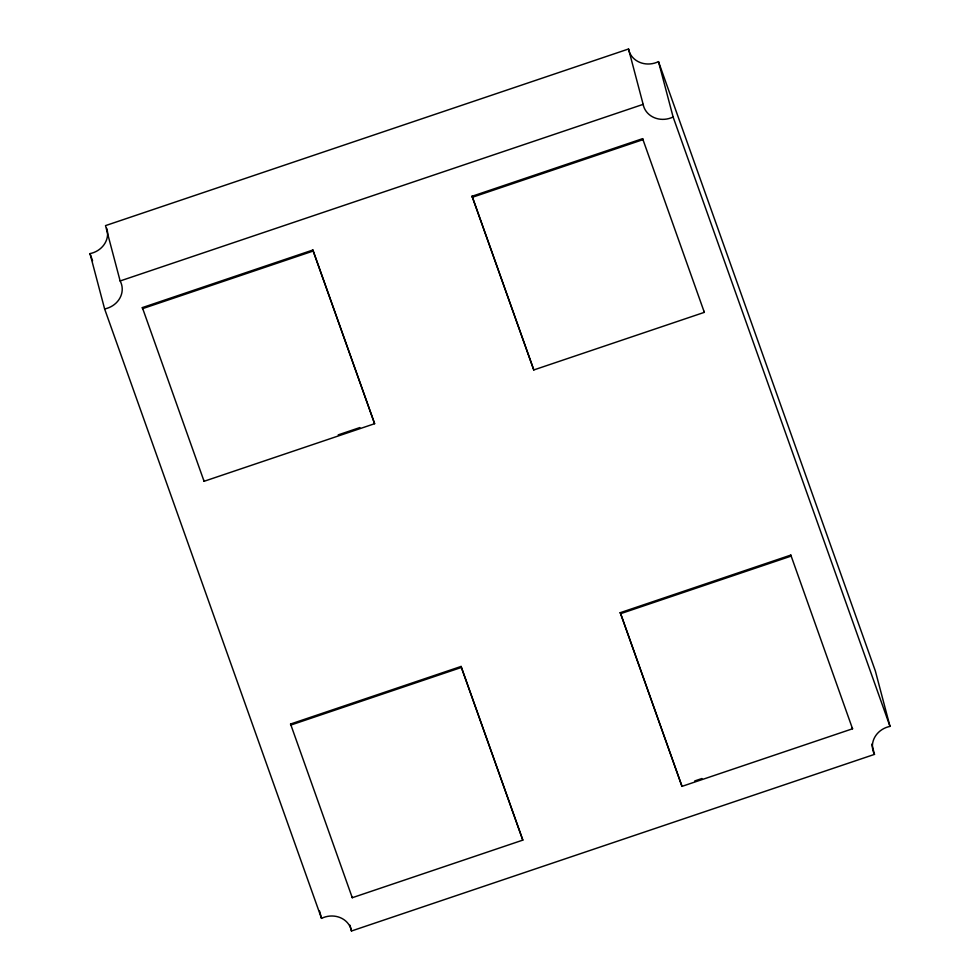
<?xml version="1.0" encoding="UTF-8"?>
<svg xmlns="http://www.w3.org/2000/svg" width="980" height="980" viewBox="0 0 980 980"><rect width="100%" height="100%" fill="white"/><g stroke="black" fill="none" stroke-linecap="round" stroke-linejoin="round"><path stroke-width="1.47" d="M628.523 49L105.509 225.621L120.136 280.966A21.229 19.049 -14.8 0 1 104.627 308.957L321.514 918.37A21.229 19.049 -14.8 0 1 351.477 931L874.491 754.38A21.229 19.049 -14.8 0 1 889.999 726.388L875.373 671.043L658.486 61.63A21.229 19.049 -14.8 0 1 628.523 49L643.149 104.358A21.229 19.049 -14.8 0 0 673.113 116.988L889.999 726.388M120.136 280.966L643.149 104.358M142.357 307.598L312.902 250.01L374.617 423.703L204.073 481.29L142.357 307.598L142.627 308.627L313.171 251.039L312.902 250.01M472.078 196.257L642.623 138.658L704.338 312.351L533.794 369.95L472.078 196.257L533.794 369.95M472.348 197.286L642.892 139.687L642.623 138.658M338.21 434.875L359.893 427.55M290.558 724.024L461.102 666.437L522.818 840.117L352.273 897.717L290.558 724.024L290.827 725.053L461.372 667.454L461.102 666.437M620.279 612.684L790.823 555.084L852.539 728.777L681.994 786.364L620.279 612.684L681.994 786.364M620.548 613.701L791.093 556.113L790.823 555.084M694.734 780.95L701.962 778.512M313.171 251.039L374.617 423.703M461.372 667.454L522.818 840.117M106.698 228.316A21.229 19.049 -14.8 0 1 90.001 253.612L92.573 260.815M871.796 744.188L874.491 754.38M852.269 727.748L852.539 728.777M658.486 61.63L673.113 116.988M704.069 311.322L704.338 312.351M352.004 896.688L352.273 897.717M349.946 925.169L351.477 931M319.59 911.082L321.514 918.37M203.803 480.261L204.073 481.29M90.001 253.612L104.627 308.957"/></g></svg>
